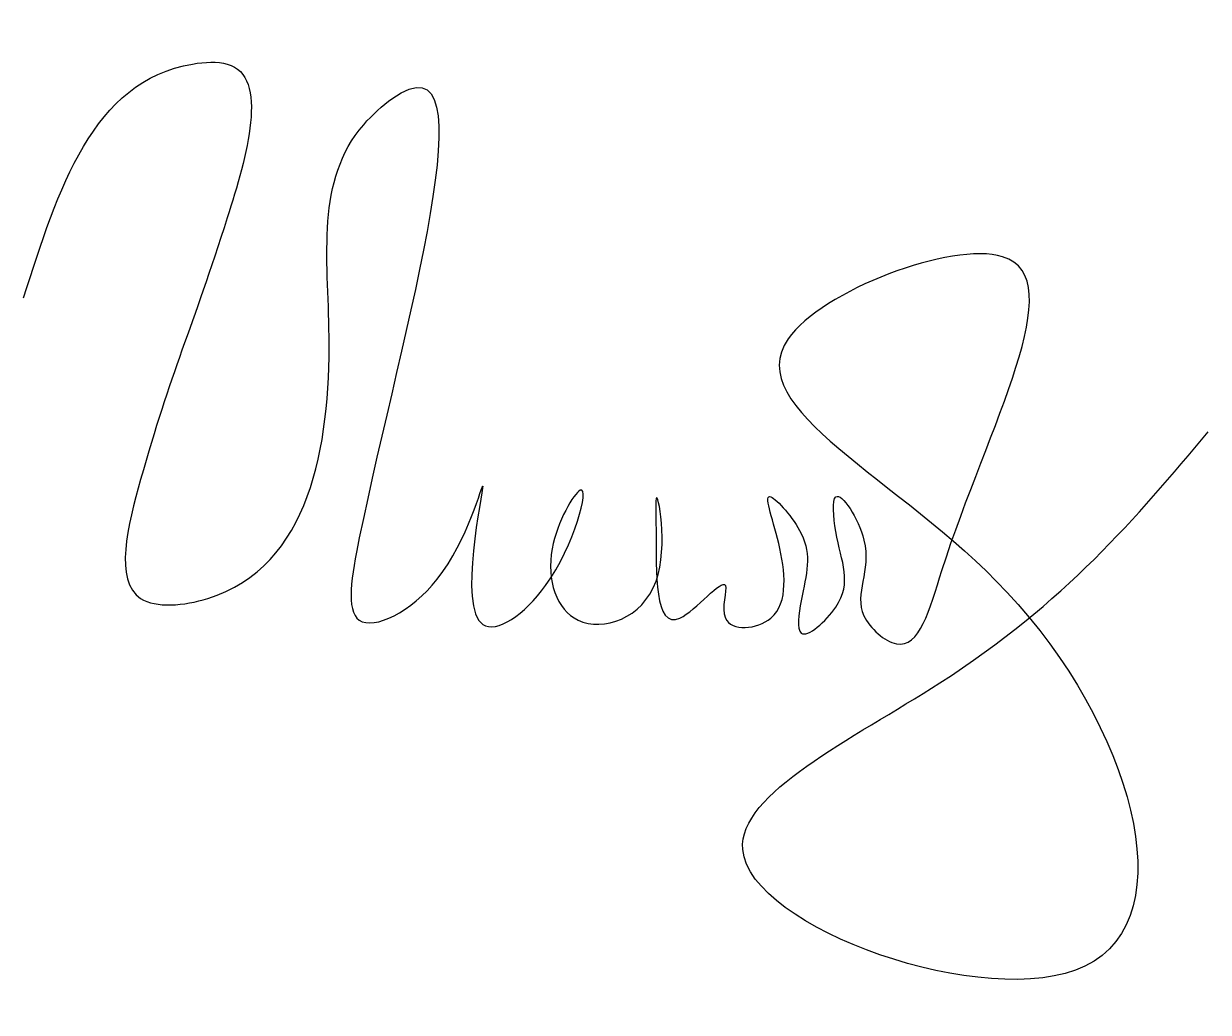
# Model space of a CAD drawing. Header units: millimetres. Extents: x 2293 to 3300, y 1815 to 2655.
import ezdxf

# ---------------------------------------------------------------- set-up
doc = ezdxf.new("R2010")
doc.units = ezdxf.units.MM

msp = doc.modelspace()

# ---------------------------------------------------------------- linework, layer by layer
at = {"end_tangent": (0, 1)}
msp.add_spline([(2292.6, 2422.4), (2436.2, 2621.1), (2465.7, 2621.1), (2465.7, 2490.4), (2392, 2267.9), (2392, 2166.7), (2449.1, 2166.7), (2552.2, 2389.3), (2581.6, 2569.5), (2605.6, 2591.6), (2577.9, 2218.2), (2577.9, 2148.3), (2644.2, 2183.2), (2682.9, 2262.3), (2682.9, 2144.6), (2736.2, 2177.7), (2765.7, 2258.7), (2741.8, 2209), (2763.9, 2148.3), (2830.1, 2181.4), (2830.1, 2251.3), (2830.1, 2225.6), (2850.4, 2150.1), (2889, 2177.7), (2889, 2150.1), (2927.7, 2150.1), (2927.7, 2253.1), (2953.5, 2221.9), (2953.5, 2164.8), (2953.5, 2137.3), (2982.9, 2159.3), (2982.9, 2223.7), (2982.9, 2253.1), (3006.8, 2216.4), (3006.8, 2152), (3034.4, 2128.1), (3073.1, 2190.6), (3124.6, 2457.3), (2942.4, 2387.4), (3128.3, 2172.2), (3194.6, 1854), (2903.8, 1953.3), (3071.3, 2094.9), (3299.5, 2308.3)], degree=3, dxfattribs=at)

doc.saveas('drawing.dxf')
